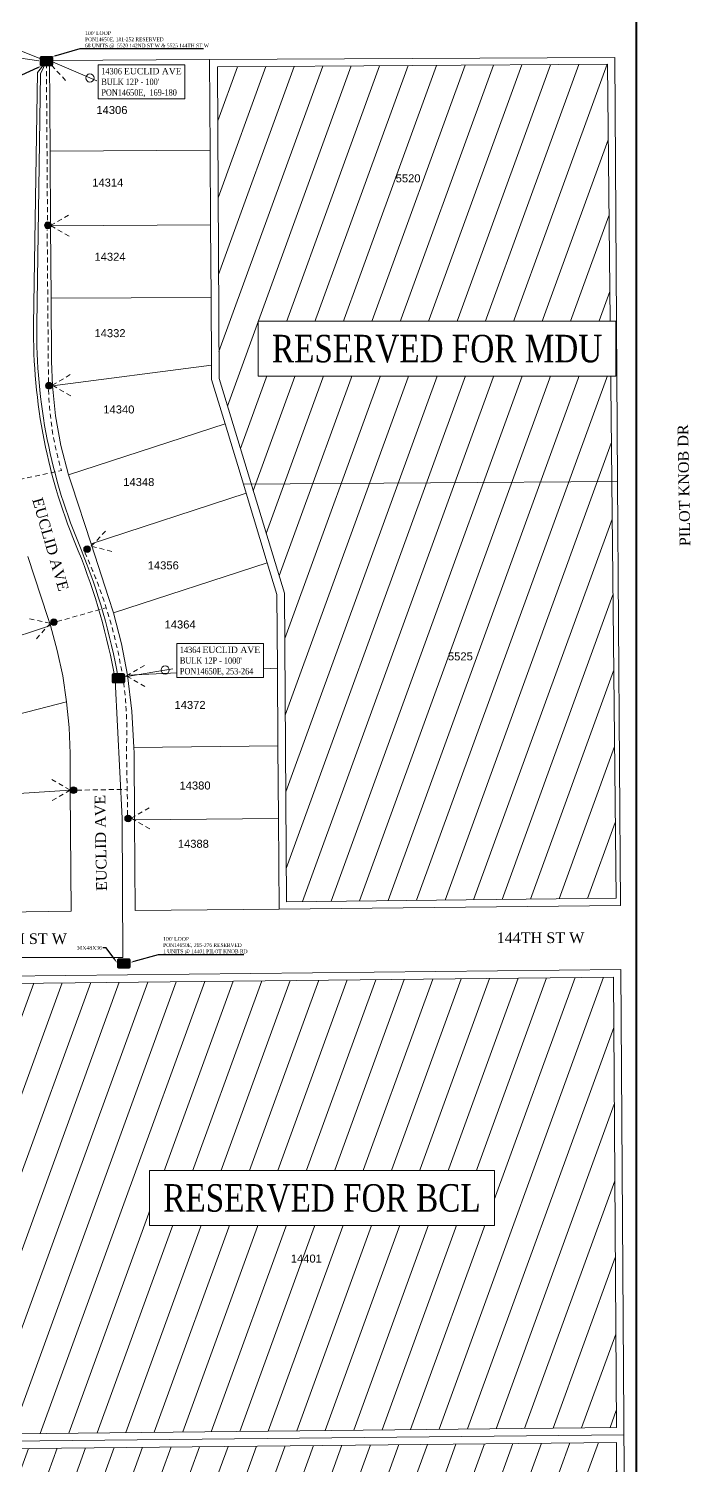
# Model space of a CAD drawing. Header units: feet. Extents: x 865220 to 2843432, y -2240498 to 970288.
# Drawn here: x 2837915 to 2838535, y 963128 to 964474 of the extents above; entities that cross this region are included whole.
import ezdxf
from ezdxf import colors
from ezdxf.entities.mleader import LeaderData, LeaderLine
from ezdxf.enums import TextEntityAlignment as Align
from ezdxf.lldxf.tags import DXFTag
from ezdxf.math import Vec2, Vec3

# ---------------------------------------------------------------- set-up
doc = ezdxf.new("R2010")
doc.units = ezdxf.units.FT
doc.header["$LTSCALE"] = 0.015
doc.header["$MEASUREMENT"] = 0
doc.linetypes.add('DASHED', pattern=[5, 3, -2])
for name, color, linetype, lineweight in [('144B', 112, '144B', 5), ('48A', 112, '48A', 5), ('DROP BURIED', 7, 'DASHED', 5), ('RUNNING LINE (UNDERGROUND)', 10, 'Continuous', 40), ('TAIL', 1, 'MST', 5), ('WORK BOUNDARY', 110, 'Continuous', 40)]:
    doc.layers.add(name, color=color, linetype=linetype, lineweight=lineweight)
for name, color, linetype in [('Dakota County Addresses', 7, 'Continuous'), ('Dakota County Parcels', 7, 'Continuous'), ('DETAIL', 7, 'Continuous'), ('NOTES', 7, 'Continuous'), ('PROP_TEL', 6, 'Continuous'), ('STREET NAME', 7, 'Continuous'), ('TELEPHONE STRUCT-PROP', 6, 'Continuous'), ('TERMINALS', 7, 'Continuous')]:
    doc.layers.add(name, color=color, linetype=linetype)
doc.styles.add('Dimensions 100', font='arial.ttf')
doc.styles.add('Line', font='txt.shx', dxfattribs={"height": 3})
doc.styles.add('SIMPLEX', font='times.ttf', dxfattribs={"width": 0.8})
doc.styles.get("Standard").update_dxf_attribs({"font": 'times.ttf'})
doc.styles.add('Utilities', font='arial.ttf', dxfattribs={"height": 2.5})
tags = doc.linetypes.add('144B', pattern='A,80,-5,["144B",Line,S=1.5,R=0,X=0,Y=-1.5],-24', length=109).pattern_tags.tags
tags[6] = DXFTag(74, 10)
tags = doc.linetypes.add('48A', pattern='A,80,-5,["48A",Line,S=1.5,R=0,X=0,Y=-1.5],-20', length=105).pattern_tags.tags
tags[6] = DXFTag(74, 10)
tags = doc.linetypes.add('MST', pattern='A,5,-5,5,-5,["TAIL",Line,S=1.5,R=0,X=0,Y=-1.5],-20', length=40).pattern_tags.tags
tags[10] = DXFTag(74, 10)

# ---------------------------------------------------------------- blocks, each defined once
blk = doc.blocks.new('ACMAP_ANN_TEMPLATE_Dakota County Addresses')
at = {"layer": 'Dakota County Addresses', "style": 'Dimensions 100'}
blk.add_attdef('DakotaCountyAddress', text='', height=50, dxfattribs=at).set_placement((0, 0), align=Align.CENTER)
blk = doc.blocks.new('NEW HH')
at = {"ltscale": 40, "true_color": 0xffffff}
h = blk.add_hatch(color=7, dxfattribs=at)
h.dxf.hatch_style = 1
h.paths.add_polyline_path([(-0.061, -0.031, 0.414214), (-0.046, -0.046), (0.046, -0.046, 0.414214), (0.061, -0.031), (0.061, 0.031, 0.414214), (0.046, 0.046), (-0.046, 0.046, 0.414214), (-0.061, 0.031)])
at = {"layer": 'RUNNING LINE (UNDERGROUND)', "color": 6, "lineweight": 0, "const_width": 0.005, "flags": 128}
blk.add_lwpolyline([(-0.061, 0.031), (-0.061, -0.031, 0.414214), (-0.046, -0.046), (0.046, -0.046, 0.414214), (0.061, -0.031), (0.061, 0.031, 0.414214), (0.046, 0.046), (-0.046, 0.046, 0.414214)], format="xyb", close=True, dxfattribs=at)
at = {"layer": 'TELEPHONE STRUCT-PROP', "color": 18, "true_color": 0x000000, "style": 'Utilities'}
blk.add_text('HH', height=0.05, dxfattribs=at).set_placement((0, 0), align=Align.MIDDLE_CENTER)
blk = doc.blocks.new('Proposed FlowerPot')
at = {"lineweight": 5, "ltscale": 100, "true_color": 0xffffff}
h = blk.add_hatch(color=7, dxfattribs=at)
h.dxf.hatch_style = 1
h.paths.add_polyline_path([(-0.06, 0, 0.414214), (0, -0.06, 0.414214), (0.06, 0, 0.414214), (0, 0.06, 0.414214)])
at = {"lineweight": 5, "ltscale": 100}
blk.add_circle((0, 0), 0.0604, dxfattribs=at)
at = {"layer": 'RUNNING LINE (UNDERGROUND)', "color": 6, "lineweight": 5, "const_width": 0.00907, "flags": 128}
blk.add_lwpolyline([(-0.06, 0, -0.414214), (0, 0.06, -0.414214), (0.06, 0, -0.414214), (0, -0.06, -0.414214), (-0.06, 0)], format="xyb", dxfattribs=at)
at = {"color": 18, "linetype": 'ByBlock', "lineweight": 5, "ltscale": 100, "true_color": 0x000000, "style": 'Dimensions 100'}
blk.add_text('F', height=0.0744, dxfattribs=at).set_placement((-0.029, -0.037))
blk = doc.blocks.new('TERMINAL')
at = {"lineweight": 5, "ltscale": 0.5, "flags": 128}
blk.add_lwpolyline([(-0.1, -0.6), (-0.1, 44.8)], dxfattribs=at)
at = {"lineweight": 5, "ltscale": 0.5}
blk.add_circle((-0.1, 37.6), 3.83, dxfattribs=at)

msp = doc.modelspace()

# ---------------------------------------------------------------- hatches: boundary and pattern name
at = {"layer": 'NOTES', "lineweight": 5, "ltscale": 100, "transparency": 33554623}
h = msp.add_hatch(dxfattribs=at)
h.set_pattern_fill('ANSI31', color=30, scale=200, angle=25)
h.set_pattern_definition([(70, (2838092.275, 963655.948), (-23.4923, 8.5505), [])])
h.paths.add_polyline_path([(2838461.8, 964049.6), (2838123.9, 964047.4), (2838155.1, 963944.9), (2838157, 963655.9), (2838465.9, 963659.1)])
h.paths.add_polyline_path([(2838461.8, 964049.6), (2838457.8, 964440.6), (2838092.3, 964438.2), (2838093.8, 964146.2), (2838123.9, 964047.4)])
h.paths.add_polyline_path([(2838257.4, 964328), (2838284.6, 964328), (2838284.6, 964339.4), (2838257.4, 964339.4)], flags=24)
h = msp.add_hatch(dxfattribs=at)
h.set_pattern_fill('ANSI31', color=5, scale=200, angle=25)
h.set_pattern_definition([(70, (2837899.535, 963157.343), (-23.4923, 8.5505), [])])
h.paths.add_polyline_path([(2837899.5, 963579.3), (2837902.3, 963157.3), (2838466.2, 963163.2), (2838463.4, 963585.1)])
h = msp.add_hatch(dxfattribs=at)
h.set_pattern_fill('ANSI31', color=30, scale=200, angle=25)
h.set_pattern_definition([(70, (2837759.795, 962789.423), (-23.4923, 8.5505), [])])
h.paths.add_polyline_path([(2837762.4, 963141.9), (2837763.6, 962960.9, -0.035922), (2837759.8, 962838.2), (2838125.6, 962841.2), (2838271.7, 962789.4), (2838468.6, 962791.1), (2838466.3, 963149.2)])
h.paths.add_polyline_path([(2837932.2, 963084.3), (2837921.4, 963003.1), (2837885.7, 963007.8), (2837854, 963012), (2837822.3, 963016.1), (2837786.6, 963020.9), (2837797.3, 963102.1), (2837833, 963097.4), (2837864.8, 963093.2), (2837896.5, 963089.1)], flags=16)
h.paths.add_polyline_path([(2837947.9, 963079.6), (2837983.5, 963084.9), (2838015.2, 963089.6), (2838046.8, 963094.4), (2838082.4, 963099.7), (2838094.5, 963018.6), (2838058.9, 963013.3), (2838027.3, 963008.5), (2837995.6, 963003.8), (2837960, 962998.5)], flags=16)
h.paths.add_polyline_path([(2837900, 962933.6), (2837935.7, 962928.9), (2837924.9, 962847.6), (2837889.3, 962852.3), (2837857.5, 962856.5), (2837825.8, 962860.7), (2837790.1, 962865.4), (2837800.9, 962946.7), (2837836.5, 962942), (2837868.3, 962937.8)], flags=16)
h.paths.add_polyline_path([(2838112.7, 963100.4), (2838148.5, 963096.9), (2838180.3, 963093.8), (2838212.2, 963090.7), (2838248, 963087.3), (2838240.1, 963005.7), (2838204.3, 963009.1), (2838172.5, 963012.2), (2838140.6, 963015.3), (2838104.8, 963018.7)], flags=16)
h.paths.add_polyline_path([(2837980.6, 962932.5), (2838012.2, 962937.3), (2838043.9, 962942), (2838079.5, 962947.3), (2838091.6, 962866.2), (2838056, 962860.9), (2838024.3, 962856.2), (2837992.7, 962851.4), (2837957.1, 962846.1), (2837945, 962927.2)], flags=16)
h.paths.add_polyline_path([(2838142.8, 962954.6), (2838174.1, 962936.8), (2838202, 962921), (2838229.8, 962905.3), (2838261.2, 962887.5), (2838220.8, 962816.2), (2838189.4, 962833.9), (2838161.6, 962849.7), (2838133.7, 962865.5), (2838102.4, 962883.2)], flags=16)
h.paths.add_polyline_path([(2838278.2, 963040.4), (2838334.6, 963099.8), (2838360.7, 963075), (2838383.9, 963053), (2838407.1, 963031), (2838433.2, 963006.2), (2838376.8, 962946.7), (2838350.7, 962971.5), (2838327.5, 962993.6), (2838304.3, 963015.6)], flags=16)
h.paths.add_polyline_path([(2838256.2, 962864.3), (2838287.9, 962881.4), (2838316, 962896.7), (2838344.1, 962912), (2838375.8, 962929.1), (2838414.9, 962857.1), (2838383.2, 962839.9), (2838355.1, 962824.6), (2838327, 962809.4), (2838295.3, 962792.2)], flags=16)
h.paths.add_polyline_path([(2838051.2, 963053.2), (2838084.2, 963053.2), (2838084.2, 963064.7), (2838051.2, 963064.7)], flags=8)
h.paths.add_polyline_path([(2838205.9, 962861.5), (2838238.9, 962861.5), (2838238.9, 962873), (2838205.9, 962873)], flags=8)
h.paths.add_polyline_path([(2837828.7, 962896.9), (2837861.7, 962896.9), (2837861.7, 962908.4), (2837828.7, 962908.4)], flags=8)
h.paths.add_polyline_path([(2838305.8, 963052.1), (2838338.8, 963052.1), (2838338.8, 963063.6), (2838305.8, 963063.6)], flags=8)
h.paths.add_polyline_path([(2837800.7, 962902.1), (2837833.6, 962902.1), (2837833.6, 962913.6), (2837800.7, 962913.6)], flags=8)
h.paths.add_polyline_path([(2838279, 962837.2), (2838312, 962837.2), (2838312, 962848.7), (2838279, 962848.7)], flags=8)
h.paths.add_polyline_path([(2838022.2, 963052.3), (2838055.2, 963052.3), (2838055.2, 963063.8), (2838022.2, 963063.8)], flags=8)
h.paths.add_polyline_path([(2838125.6, 962907.2), (2838158.6, 962907.2), (2838158.6, 962918.7), (2838125.6, 962918.7)], flags=8)
h.paths.add_polyline_path([(2838178.2, 963053.1), (2838211.2, 963053.1), (2838211.2, 963064.6), (2838178.2, 963064.6)], flags=8)
h.paths.add_polyline_path([(2838019.2, 962900.6), (2838052.2, 962900.6), (2838052.2, 962912.1), (2838019.2, 962912.1)], flags=8)
h.paths.add_polyline_path([(2838360.2, 962881), (2838393.1, 962881), (2838393.1, 962892.5), (2838360.2, 962892.5)], flags=8)
h.paths.add_polyline_path([(2837956.5, 962889.2), (2837989.5, 962889.2), (2837989.5, 962900.7), (2837956.5, 962900.7)], flags=8)
h.paths.add_polyline_path([(2837959.8, 963039.4), (2837992.8, 963039.4), (2837992.8, 963050.9), (2837959.8, 963050.9)], flags=8)
h.paths.add_polyline_path([(2838372.6, 962989), (2838405.5, 962989), (2838405.5, 963000.5), (2838372.6, 963000.5)], flags=8)
h.paths.add_polyline_path([(2838182.1, 962875.1), (2838215, 962875.1), (2838215, 962886.6), (2838182.1, 962886.6)], flags=8)
h.paths.add_polyline_path([(2837984.3, 962891.1), (2838017.3, 962891.1), (2838017.3, 962902.6), (2837984.3, 962902.6)], flags=8)
h.paths.add_polyline_path([(2837892.9, 962890.4), (2837925.9, 962890.4), (2837925.9, 962901.9), (2837892.9, 962901.9)], flags=8)
h.paths.add_polyline_path([(2838148.9, 962890.5), (2838181.9, 962890.5), (2838181.9, 962902), (2838148.9, 962902)], flags=8)
h.paths.add_polyline_path([(2838206.6, 963047.1), (2838239.6, 963047.1), (2838239.6, 963058.6), (2838206.6, 963058.6)], flags=8)
h.paths.add_polyline_path([(2837824.4, 963052.6), (2837857.3, 963052.6), (2837857.3, 963064.1), (2837824.4, 963064.1)], flags=8)
h.paths.add_polyline_path([(2837865, 962894.4), (2837897.9, 962894.4), (2837897.9, 962905.9), (2837865, 962905.9)], flags=8)
h.paths.add_polyline_path([(2838141.3, 963053), (2838174.3, 963053), (2838174.3, 963064.5), (2838141.3, 963064.5)], flags=8)
h.paths.add_polyline_path([(2837889.4, 963044.1), (2837922.3, 963044.1), (2837922.3, 963055.6), (2837889.4, 963055.6)], flags=8)
h.paths.add_polyline_path([(2838114.9, 963055.1), (2838147.9, 963055.1), (2838147.9, 963066.6), (2838114.9, 963066.6)], flags=8)
h.paths.add_polyline_path([(2838335.7, 962866.9), (2838368.7, 962866.9), (2838368.7, 962878.4), (2838335.7, 962878.4)], flags=8)
h.paths.add_polyline_path([(2838047.9, 962902.2), (2838080.8, 962902.2), (2838080.8, 962913.7), (2838047.9, 962913.7)], flags=8)
h.paths.add_polyline_path([(2837861.1, 963051), (2837894.1, 963051), (2837894.1, 963062.5), (2837861.1, 963062.5)], flags=8)
h.paths.add_polyline_path([(2838326.3, 963034.5), (2838359.2, 963034.5), (2838359.2, 963046), (2838326.3, 963046)], flags=8)
h.paths.add_polyline_path([(2838304.4, 962848.4), (2838337.4, 962848.4), (2838337.4, 962859.8), (2838304.4, 962859.8)], flags=8)
h.paths.add_polyline_path([(2837986.5, 963043.9), (2838019.4, 963043.9), (2838019.4, 963055.4), (2837986.5, 963055.4)], flags=8)
h.paths.add_polyline_path([(2838353.4, 963010.1), (2838386.3, 963010.1), (2838386.3, 963021.6), (2838353.4, 963021.6)], flags=8)
h.paths.add_polyline_path([(2837798.2, 963056.1), (2837831.1, 963056.1), (2837831.1, 963067.6), (2837798.2, 963067.6)], flags=8)

# ---------------------------------------------------------------- linework, layer by layer
at = {"layer": '144B', "lineweight": 5, "ltscale": 100, "flags": 128}
msp.add_lwpolyline([(2837662.5, 963388.7), (2837779.5, 963511), (2837839.5, 963575.5, -0.234525), (2837901, 963603.5), (2838003.5, 963603.5), (2838003, 963734.1), (2837996.5, 963863.5, 0.053694), (2837961.8, 963984.7, -0.104852), (2837920, 964196.5), (2837923.5, 964432.8), (2837932, 964443.6)], format="xyb", dxfattribs=at)
at = {"layer": '48A', "lineweight": 5, "ltscale": 100, "flags": 128}
msp.add_lwpolyline([(2837932, 964443.6), (2837909.5, 964452.5), (2837793.8, 964453.9, 0.10836), (2837631.5, 964428.5), (2837489, 964387), (2837362.5, 964346.5, -0.065112), (2837132, 964304), (2836855.6, 964302.6), (2836830.5, 964289.8)], format="xyb", dxfattribs=at)
at = {"layer": 'Dakota County Parcels', "lineweight": 5, "ltscale": 100}
for p, q in [((2837934.8, 964444.3), (2838084.8, 964445.1)), ((2837935.4, 964359.3), (2837934.8, 964444.3)), ((2838084.8, 964445.1), (2838464.7, 964447.1)), ((2838085.4, 964360.1), (2838084.8, 964445.1)), ((2838467.4, 964049.6), (2838464.7, 964447.1)), ((2837935.4, 964359.3), (2838085.4, 964360.1)), ((2837935.9, 964289.3), (2837935.4, 964359.3)), ((2838085.8, 964290.1), (2838085.4, 964360.1)), ((2837935.9, 964289.3), (2838085.8, 964290.1)), ((2837936.3, 964221.4), (2837935.9, 964289.3)), ((2838086.3, 964222.1), (2838085.8, 964290.1)), ((2837936.3, 964221.4), (2838086.3, 964222.1)), ((2837936.7, 964162.4), (2837936.3, 964221.4)), ((2838086.7, 964158.7), (2838086.3, 964222.1)), ((2837936.7, 964162.4), (2837937.6, 964139.4)), ((2837937.6, 964139.4), (2838086.7, 964158.7)), ((2838086.8, 964145.1), (2838086.7, 964158.7)), ((2838086.8, 964145.1), (2838099.4, 964103.6)), ((2837952.8, 964055.9), (2838099.4, 964103.6)), ((2838099.4, 964103.6), (2838116.6, 964047.3)), ((2837952.8, 964055.9), (2837955.4, 964047.5)), ((2837955.4, 964047.5), (2837973.8, 963991.3)), ((2838116.6, 964047.3), (2838467.4, 964049.6)), ((2838116.6, 964047.3), (2838119.2, 964038.6)), ((2838470, 963652.2), (2838467.4, 964049.6)), ((2837973.8, 963991.3), (2838119.2, 964038.6)), ((2838119.2, 964038.6), (2838139, 963973.5)), ((2837973.8, 963991.3), (2837990.3, 963941)), ((2837914.7, 963979.3), (2837933.3, 963922.3)), ((2837994.8, 963926.6), (2838139, 963973.5)), ((2838139, 963973.5), (2838148.1, 963943.8)), ((2837994.8, 963926.6), (2837990.3, 963941)), ((2838148.5, 963874.8), (2838148.1, 963943.8)), ((2837808.5, 963873), (2837935.7, 963914.6)), ((2837935.7, 963914.6), (2837933.3, 963922.3)), ((2838008, 963868.1), (2838148.5, 963874.8)), ((2838149, 963801.9), (2838148.5, 963874.8)), ((2837825.6, 963811), (2837950.9, 963843.3)), ((2838014, 963800.5), (2838149, 963801.9)), ((2838149.5, 963733.9), (2838149, 963801.9)), ((2837954.3, 963760.5), (2837954.1, 963794.9)), ((2838014.1, 963795.3), (2838014, 963800.5)), ((2838014.5, 963732.5), (2838014.1, 963795.3)), ((2837834.2, 963752.5), (2837954.3, 963760.5)), ((2837955.1, 963646.9), (2837954.3, 963760.5)), ((2838014.5, 963732.5), (2838149.5, 963733.9)), ((2838015.1, 963647.5), (2838014.5, 963732.5)), ((2838150, 963648.9), (2838149.5, 963733.9)), ((2837892, 963646.2), (2837955.1, 963646.9)), ((2838015.1, 963647.5), (2838150, 963648.9)), ((2838150, 963648.9), (2838470, 963652.2)), ((2837892.5, 963586.2), (2838470.4, 963592.2)), ((2837895.4, 963150.3), (2838473.3, 963156.2)), ((2838473.4, 963135.4), (2838473.3, 963156.2)), ((2838475.6, 962784.1), (2838473.4, 963135.4))]:
    msp.add_line(p, q, dxfattribs=at)
for points in [[(2837937.6, 964139.4), (2837940.6, 964111.2), (2837945.6, 964083.3), (2837952.8, 964055.9)], [(2838008, 963868.1), (2838002.3, 963897.6), (2837994.8, 963926.6)], [(2837950.9, 963843.3), (2837947.3, 963867.4), (2837942.2, 963891.2), (2837935.7, 963914.6)], [(2838014, 963800.5), (2838012.2, 963834.4), (2838008, 963868.1)], [(2837954.1, 963794.9), (2837953.2, 963819.2), (2837950.9, 963843.3)], [(2838473.3, 963156.2), (2838473.2, 963170.4), (2838470.4, 963592.2)]]:
    msp.add_lwpolyline(points, dxfattribs=at)
at = {"layer": 'DROP BURIED', "lineweight": 5, "ltscale": 100, "flags": 128}
for points in [[(2837933, 964294.6), (2837932, 964439)], [(2837933.9, 964142.5), (2837932.7, 964285.4)], [(2837942, 963918.4), (2837988, 963931.3)], [(2837960.6, 963760.4), (2838007.7, 963761.2)]]:
    msp.add_lwpolyline(points, dxfattribs=at)
at = {"layer": 'DROP BURIED', "lineweight": 5, "ltscale": 100}
for points in [[(2837950, 964425.5), (2837937, 964439.5)], [(2837953.2, 964279.5), (2837935.9, 964289.5), (2837953.2, 964299.5)], [(2837954.8, 964130), (2837937.5, 964140), (2837954.8, 964150)], [(2837993.4, 963984.2), (2837974, 963989), (2837987.8, 964003.4)], [(2837916.2, 963920.9), (2837935.7, 963916.7), (2837922.2, 963901.9)], [(2838024.3, 963857.5), (2838007, 963867.5), (2838024.3, 963877.5)], [(2837937, 963770.5), (2837954.3, 963760.5), (2837937, 963750.5)], [(2838028.8, 963724), (2838011.5, 963734), (2838028.8, 963744)]]:
    msp.add_lwpolyline(points, dxfattribs=at)
at = {"layer": 'DROP BURIED', "lineweight": 5, "ltscale": 100, "flags": 128}
for points in [[(2837899.3, 964050.1), (2837946, 964060, -0.0707), (2837933.9, 964142.5)], [(2837967.9, 963983.2, -0.066462), (2838002.9, 963870.1)], [(2838008.1, 963737), (2838007, 963800, 0.045324), (2838004, 963864)]]:
    msp.add_lwpolyline(points, format="xyb", dxfattribs=at)
at = {"layer": 'NOTES', "color": 30, "lineweight": 5, "ltscale": 100, "flags": 128}
msp.add_lwpolyline([(2838157, 963655.9), (2838155.1, 963944.9), (2838093.8, 964146.2), (2838092.3, 964438.2), (2838457.8, 964440.6), (2838465.9, 963659.1)], close=True, dxfattribs=at)
at = {"layer": 'NOTES', "color": 5, "lineweight": 5, "ltscale": 100, "flags": 128}
msp.add_lwpolyline([(2837899.5, 963579.3), (2837902.3, 963157.3), (2838466.2, 963163.2), (2838463.4, 963585.1)], close=True, dxfattribs=at)
at = {"layer": 'NOTES', "color": 30, "lineweight": 5, "ltscale": 100, "flags": 128}
msp.add_lwpolyline([(2837759.8, 962838.2), (2838125.6, 962841.2), (2838271.7, 962789.4), (2838468.6, 962791.1), (2838466.3, 963149.2), (2837762.4, 963141.9), (2837763.6, 962960.9, -0.035922)], format="xyb", close=True, dxfattribs=at)
at = {"layer": 'TAIL', "lineweight": 5, "ltscale": 100, "flags": 128}
for points in [[(2837498.2, 964380), (2837505.5, 964384.7), (2837656.8, 964431.4, -0.064017), (2837774.1, 964448.4), (2837897.5, 964447.9), (2837925, 964443.9)], [(2837999.3, 963865.1, 0.053233), (2837964.6, 963985.8, -0.104864), (2837923, 964196.5), (2837926.5, 964431.7), (2837932, 964443.6)]]:
    msp.add_lwpolyline(points, format="xyb", dxfattribs=at)
at = {"layer": 'WORK BOUNDARY', "ltscale": 100, "flags": 128}
msp.add_lwpolyline([(2835896.9, 957001.6), (2836935, 957004.8), (2836954.3, 957047), (2836994.4, 957133.5), (2836979.3, 957817.8), (2836978.3, 957934.8), (2838485, 957948.5), (2838485.1, 964502.8), (2837872.1, 964518.4, 0.116551), (2837535.5, 964459.8), (2837318.1, 964389.4, -0.096694), (2837127.8, 964357.4), (2835922.6, 964355.7), (2835847.7, 964355.1)], format="xyb", dxfattribs=at)

# ---------------------------------------------------------------- block references
at = {"layer": 'Dakota County Addresses', "lineweight": 5, "ltscale": 100, "xscale": 0.15, "yscale": 0.15, "zscale": 0.15}
for p, values in [((2837993.4, 964394), {'DakotaCountyAddress': '14306'}), ((2837989.5, 964326), {'DakotaCountyAddress': '14314'}), ((2838271, 964330), {'DakotaCountyAddress': '5520'}), ((2837991.6, 964256.5), {'DakotaCountyAddress': '14324'}), ((2837991.6, 964184.9), {'DakotaCountyAddress': '14332'}), ((2837999.9, 964113.4), {'DakotaCountyAddress': '14340'}), ((2838018.6, 964045.4), {'DakotaCountyAddress': '14348'}), ((2838041.5, 963967.3), {'DakotaCountyAddress': '14356'}), ((2838057.3, 963911.9), {'DakotaCountyAddress': '14364'}), ((2838320, 963882), {'DakotaCountyAddress': '5525'}), ((2838066.6, 963836.5), {'DakotaCountyAddress': '14372'}), ((2838071.3, 963761), {'DakotaCountyAddress': '14380'}), ((2838069.7, 963706.4), {'DakotaCountyAddress': '14388'}), ((2838175.6, 963317.7), {'DakotaCountyAddress': '14401'})]:
    msp.add_blockref('ACMAP_ANN_TEMPLATE_Dakota County Addresses', p, dxfattribs=at).add_auto_attribs(values)
at = {"layer": 'PROP_TEL', "lineweight": 5, "ltscale": 100}
for name, p, xscale, yscale, zscale in [('NEW HH', (2837932, 964443.6), 100, 100, 100), ('Proposed FlowerPot', (2837933.4, 964289.7), 52, 52, 52), ('Proposed FlowerPot', (2837934.4, 964139.4), 52, 52, 52), ('Proposed FlowerPot', (2837970.1, 963986.3), 52, 52, 52), ('Proposed FlowerPot', (2837938.9, 963917.8), 52, 52, 52), ('NEW HH', (2837999.5, 963865.2), 100, 100, 100), ('Proposed FlowerPot', (2837957.5, 963760.4), 52, 52, 52), ('Proposed FlowerPot', (2838008.5, 963733.9), 52, 52, 52), ('NEW HH', (2838004.5, 963598), 100, 100, 100)]:
    msp.add_blockref(name, p, dxfattribs=dict(at, xscale=xscale, yscale=yscale, zscale=zscale))
at = {"layer": 'TERMINALS', "lineweight": 5, "ltscale": 100}
for p, rotation in [((2837938.2, 964442.6), 246.6944526819207), ((2838006.3, 963866.5), 279.8055710922652)]:
    msp.add_blockref('TERMINAL', p, dxfattribs=dict(at, rotation=rotation))

# ---------------------------------------------------------------- texts
at = {"layer": 'STREET NAME', "lineweight": 5, "ltscale": 100, "char_height": 10, "attachment_point": 1}
for s, insert, rotation in [('PILOT KNOB DR', (2838525.5, 963989), 91.0303), ('EUCLID AVE', (2837928.2, 964035.5), 286.1113), ('EUCLID AVE', (2837978.7, 963665.8), 91.0303)]:
    msp.add_mtext(s, dxfattribs=dict(at, insert=insert, rotation=rotation))
for insert in [(2837869, 963626.2), (2838354, 963627.1)]:
    msp.add_mtext('144TH ST W', dxfattribs=dict(at, insert=insert))

# ---------------------------------------------------------------- next in the draw order: texts
at = {"layer": 'NOTES', "color": 30, "lineweight": 5, "ltscale": 100, "insert": (2838143.4, 964187.1), "char_height": 25.761, "attachment_point": 1, "style": 'SIMPLEX', "bg_fill": 19, "box_fill_scale": 1.5, "bg_fill_color": 256, "bg_fill_transparency": 0}
msp.add_mtext('RESERVED FOR MDU', dxfattribs=at)
at = {"layer": 'NOTES', "color": 5, "lineweight": 5, "ltscale": 100, "insert": (2838041.5, 963391.2), "char_height": 25.761, "attachment_point": 1, "style": 'SIMPLEX', "bg_fill": 19, "box_fill_scale": 1.5, "bg_fill_color": 256, "bg_fill_transparency": 0}
msp.add_mtext('RESERVED FOR BCL', dxfattribs=at)
at = {"layer": 'TERMINALS', "lineweight": 5, "ltscale": 100, "char_height": 6, "attachment_point": 1, "style": 'SIMPLEX', "bg_fill": 19, "box_fill_scale": 1.5, "bg_fill_color": 256, "bg_fill_transparency": 0}
for s, insert in [("14306 {\\W1;EUCLID AVE}\\PBULK 12P - 100'\\PPON14650E,  169-180", (2837983.5, 964437.2)), ("14364 {\\W1;EUCLID AVE}\\PBULK 12P - 1000'\\PPON14650E, 253-264", (2838057.1, 963894.9))]:
    msp.add_mtext(s, dxfattribs=dict(at, insert=insert))

# ---------------------------------------------------------------- next in the draw order: leaders
at = {"layer": 'DETAIL', "lineweight": 5, "ltscale": 100}
ml = msp.add_multileader_mtext('Standard', dxfattribs=at)
ml.set_content('30X48X36\\PSPLICE 3X TERMS TO 144B\\PSPLICE 48A TO 144B', color=256)
ml.set_leader_properties()
ml.build(insert=Vec2(0, 0))
ml.multileader.update_dxf_attribs({"has_text_frame": 1, "text_left_attachment_type": 2, "text_right_attachment_type": 2, "dogleg_length": 3})
ctx = ml.context
ctx.base_point, ctx.char_height, ctx.landing_gap_size, ctx.plane_origin = Vec3(2837807.1, 964415.8), 3.5, 1.5, Vec3(2837940.7, 964476.9)
ctx.left_attachment, ctx.right_attachment, ctx.text_align_type = 2, 2, 1
notes = []
notes.append((ctx, [(0, (1, 1, 0), (2837876.5, 964415.8), (-1, 0), 3, [(0, [(2837927.4, 964439)], 0, [])])]))
ctx.mtext.insert, ctx.mtext.alignment, ctx.mtext.flow_direction = Vec3(2837840.3, 964423.5), 2, 5
ctx.mtext.has_bg_fill, ctx.mtext.bg_color, ctx.mtext.bg_scale_factor, ctx.mtext.bg_transparency, ctx.mtext.use_window_bg_color = 1, -1027028792, 1.5, 0, 1
ml = msp.add_multileader_mtext('Standard', dxfattribs=at)
ml.set_content('30X48X36', color=256)
ml.set_leader_properties()
ml.build(insert=Vec2(0, 0))
ml.multileader.update_dxf_attribs({"has_text_frame": 1, "text_left_attachment_type": 2, "text_right_attachment_type": 2, "dogleg_length": 3})
ctx = ml.context
ctx.base_point, ctx.char_height, ctx.landing_gap_size, ctx.plane_origin = Vec3(2837959.5, 963612.6), 3.5, 1.5, Vec3(2838013.3, 963631.3)
ctx.left_attachment, ctx.right_attachment, ctx.text_align_type = 2, 2, 1
notes.append((ctx, [(0, (1, 1, 0), (2837988, 963612.6), (-1, 0), 3, [(0, [(2837998.4, 963598.4)], 0, [])])]))
ctx.mtext.insert, ctx.mtext.alignment, ctx.mtext.flow_direction = Vec3(2837972.2, 963614.4), 2, 5
ctx.mtext.has_bg_fill, ctx.mtext.bg_color, ctx.mtext.bg_scale_factor, ctx.mtext.bg_transparency, ctx.mtext.use_window_bg_color = 1, -1027028792, 1.5, 0, 1
ml = msp.add_multileader_mtext('Standard', dxfattribs=at)
ml.set_content("100' LOOP\\P{\\W0.8;PON14650E, 265-276 RESERVED\\P1 UNITS @ 14401 PILOT KNOB RD }", color=256)
ml.set_leader_properties()
ml.build(insert=Vec2(0, 0))
ml.multileader.update_dxf_attribs({"text_left_attachment_type": 5, "text_right_attachment_type": 5, "dogleg_length": 3})
ctx = ml.context
ctx.base_point, ctx.char_height, ctx.landing_gap_size, ctx.plane_origin = Vec3(2838039.9, 963606.4), 3.5, 1.5, Vec3(2838032.1, 963631.9)
ctx.left_attachment, ctx.right_attachment = 5, 5
notes.append((ctx, [(1, (1, 1, 0), (2838036.9, 963606.4), (1, 0), 3, [(0, [(2838010.5, 963598.9)], 0, [])])]))
ctx.mtext.insert, ctx.mtext.flow_direction = Vec3(2838041.4, 963622.8), 5
ctx.mtext.has_bg_fill, ctx.mtext.bg_color, ctx.mtext.bg_scale_factor, ctx.mtext.bg_transparency, ctx.mtext.use_window_bg_color = 1, -1027028792, 1.5, 0, 1
for ctx, leaders in notes:
    for number, flags, end, landing, length, lines in leaders:
        leader = LeaderData()
        leader.index, (leader.has_last_leader_line, leader.has_dogleg_vector, leader.attachment_direction) = number, flags
        leader.last_leader_point, leader.dogleg_vector, leader.dogleg_length = Vec3(end), Vec3(landing), length
        for number, points, colour, breaks in lines:
            line = LeaderLine()
            line.index, line.vertices, line.color, line.breaks = number, Vec3.list(points), colors.encode_raw_color(colour), breaks
            leader.lines.append(line)
        ctx.leaders.append(leader)

# ---------------------------------------------------------------- next in the draw order: leaders
ml = msp.add_multileader_mtext('Standard', dxfattribs=at)
ml.set_content("100' LOOP\\P{\\W0.8;PON14650E, 181-252 RESERVED\\P68 UNITS @  5520 142ND ST W & 5525 144TH ST W}", color=256)
ml.set_leader_properties()
ml.build(insert=Vec2(0, 0))
ml.multileader.update_dxf_attribs({"text_left_attachment_type": 5, "text_right_attachment_type": 5, "dogleg_length": 3})
ctx = ml.context
ctx.base_point, ctx.char_height, ctx.landing_gap_size, ctx.plane_origin = Vec3(2837966.7, 964455.3), 3.5, 1.5, Vec3(2837958.9, 964480.7)
ctx.left_attachment, ctx.right_attachment = 5, 5
notes = []
notes.append((ctx, [(1, (1, 1, 0), (2837963.7, 964455.3), (1, 0), 3, [(0, [(2837937.4, 964447.8)], 0, [])])]))
ctx.mtext.insert, ctx.mtext.flow_direction = Vec3(2837968.2, 964471.6), 5
ctx.mtext.has_bg_fill, ctx.mtext.bg_color, ctx.mtext.bg_scale_factor, ctx.mtext.bg_transparency, ctx.mtext.use_window_bg_color = 1, -1027028792, 1.5, 0, 1
for ctx, leaders in notes:
    for number, flags, end, landing, length, lines in leaders:
        leader = LeaderData()
        leader.index, (leader.has_last_leader_line, leader.has_dogleg_vector, leader.attachment_direction) = number, flags
        leader.last_leader_point, leader.dogleg_vector, leader.dogleg_length = Vec3(end), Vec3(landing), length
        for number, points, colour, breaks in lines:
            line = LeaderLine()
            line.index, line.vertices, line.color, line.breaks = number, Vec3.list(points), colors.encode_raw_color(colour), breaks
            leader.lines.append(line)
        ctx.leaders.append(leader)

doc.saveas('drawing.dxf')
